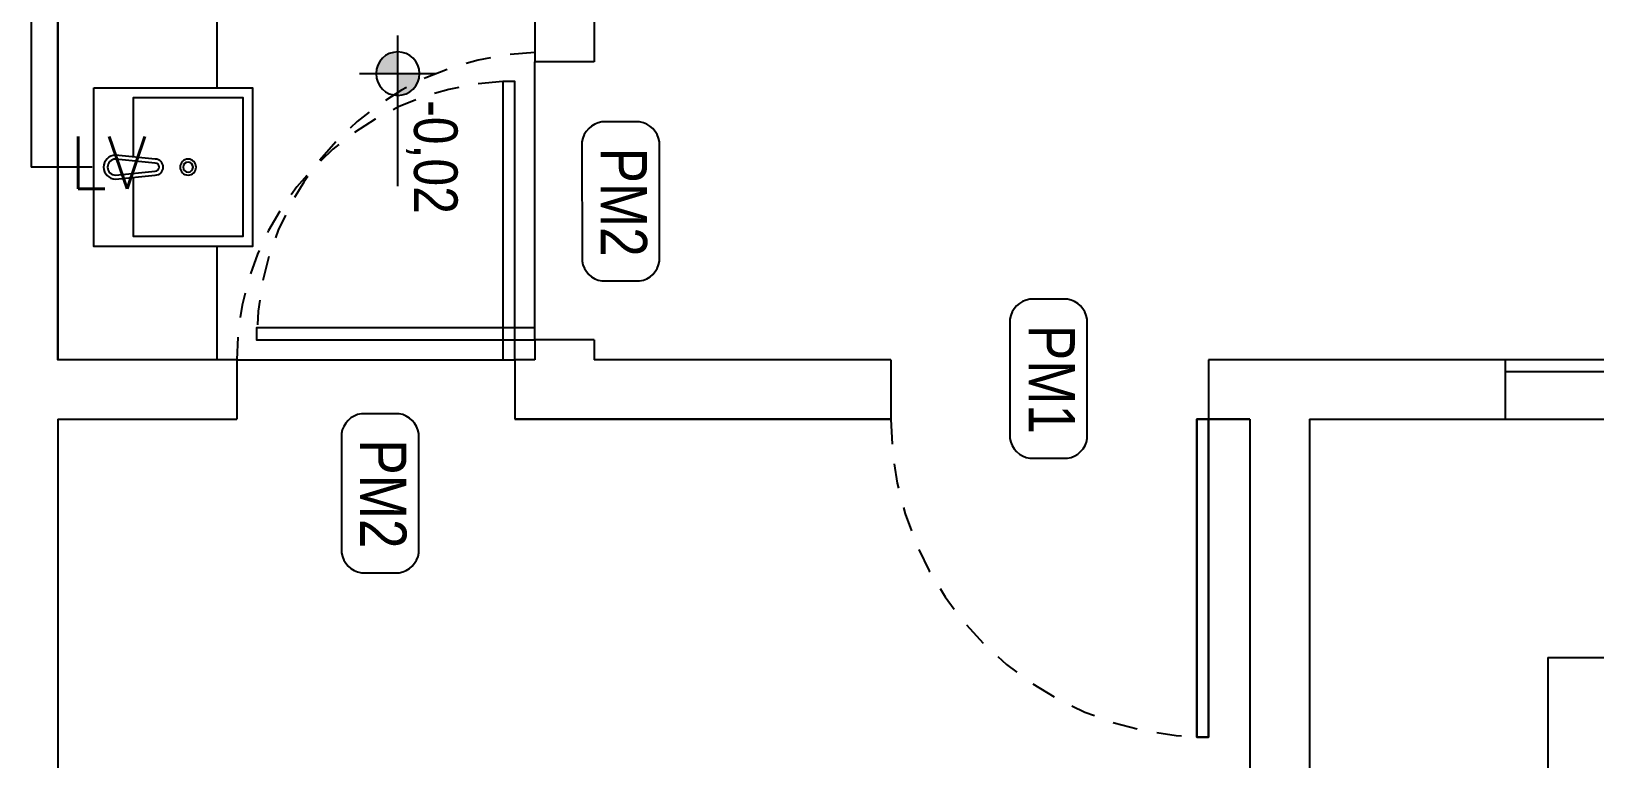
# Model space of a CAD drawing. Header units: millimetres. Extents: x 3923 to 4120, y 744 to 867.
# Drawn here: x 3928.32 to 3936.19, y 824.17 to 827.83 of the extents above; entities that cross this region are included whole.
import ezdxf
from ezdxf.enums import TextEntityAlignment as Align

# ---------------------------------------------------------------- set-up
doc = ezdxf.new("R2010")
doc.units = ezdxf.units.MM
doc.linetypes.add('HIDDEN2', pattern=[0.1875, 0.125, -0.0625])
for name, color, linetype in [('-HIDRO', 8, 'Continuous'), ('AF', 5, 'Continuous'), ('DIVERSOS', 1, 'Continuous'), ('MOB', 251, 'Continuous'), ('Prumadas_T', 2, 'Continuous')]:
    doc.layers.add(name, color=color, linetype=linetype)
doc.styles.add('F2', font='ARIALN.TTF')
doc.styles.add('ROMANS', font='romans__.ttf', dxfattribs={"height": 0.1})

# ---------------------------------------------------------------- blocks, each defined once
blk = doc.blocks.new('CUBA QUADRADA-flat-4-flat-1')
at = {"layer": 'MOB'}
blk.add_lwpolyline([(0, -0.2), (0.4, -0.2), (0.4, 0.2), (0, 0.2)], close=True, dxfattribs=at)
blk.add_lwpolyline([(0.1, -0.0255), (0.1, -0.175), (0.375, -0.175), (0.375, 0.175), (0.1, 0.175), (0.1, 0.0255)], dxfattribs=at)
for points in [[(0.155, -0.02), (0.055, -0.03, -1), (0.055, 0.03), (0.155, 0.02, -1)], [(0.155, -0.01), (0.055, -0.02, -1), (0.055, 0.02), (0.155, 0.01, -1)]]:
    blk.add_lwpolyline(points, format="xyb", close=True, dxfattribs=at)
for radius in [0.02, 0.0125]:
    blk.add_circle((0.2375, 0), radius, dxfattribs=at)
blk = doc.blocks.new('NIVEL')
at = {"layer": 'DIVERSOS'}
h = blk.add_hatch(color=7, dxfattribs=at)
h.paths.add_polyline_path([(0, 0.1375, 0.414214), (-0.1375, 0), (0, 0)])
h.paths.add_polyline_path([(0, 0), (0, -0.1375, 0.414214), (0.1375, 0)])
at = {"layer": 'DIVERSOS', "color": 7}
for p, q in [((0, 0.2417), (0, -0.2417)), ((0.7095, 0), (-0.2418, 0))]:
    blk.add_line(p, q, dxfattribs=at)
blk.add_circle((0, 0), 0.1375, dxfattribs=at)

msp = doc.modelspace()

# ---------------------------------------------------------------- linework, layer by layer
at = {"layer": '-HIDRO', "linetype": 'Continuous'}
for p, q in [((3931.159, 831.4778), (3931.159, 827.6778)), ((3928.459, 831.1778), (3928.459, 826.1778)), ((3930.859, 831.1778), (3930.859, 827.6778)), ((3931.159, 827.6778), (3930.859, 827.6778)), ((3931.159, 827.6778), (3930.859, 827.6778)), ((3930.859, 826.2778), (3930.859, 827.6778)), ((3930.859, 826.2778), (3930.859, 826.1778)), ((3931.159, 826.2778), (3930.859, 826.2778)), ((3931.159, 826.2778), (3931.159, 826.1778)), ((3929.359, 826.1778), (3928.459, 826.1778)), ((3929.359, 826.1778), (3929.359, 825.8778)), ((3929.359, 826.1778), (3930.759, 826.1778)), ((3930.859, 826.1778), (3930.759, 826.1778)), ((3930.859, 826.1778), (3930.759, 826.1778)), ((3930.759, 826.1778), (3930.759, 825.8778)), ((3932.6515, 826.1778), (3931.159, 826.1778)), ((3932.6515, 826.1778), (3931.159, 826.1778)), ((3932.6515, 826.1778), (3932.6515, 825.8778)), ((3935.7443, 826.1778), (3934.2515, 826.1778)), ((3934.759, 826.1778), (3934.2515, 826.1778)), ((3934.2515, 826.1778), (3934.2515, 825.8778)), ((3935.7443, 826.1778), (3935.7443, 825.8778)), ((3928.459, 825.8778), (3929.359, 825.8778)), ((3928.459, 825.8778), (3928.459, 819.4778)), ((3930.759, 825.8778), (3932.6515, 825.8778)), ((3932.6515, 825.8778), (3930.759, 825.8778)), ((3934.2515, 825.8778), (3934.459, 825.8778)), ((3934.459, 825.8778), (3934.2515, 825.8778)), ((3934.459, 825.8778), (3934.459, 819.4778)), ((3934.759, 825.8778), (3935.7443, 825.8778)), ((3934.759, 825.8778), (3934.759, 819.1778)), ((3935.7443, 825.8778), (3938.1433, 825.8778)), ((3935.959, 824.6778), (3935.959, 817.9778)), ((3935.959, 824.6778), (3940.059, 824.6778))]:
    msp.add_line(p, q, dxfattribs=at)
at = {"layer": '-HIDRO'}
msp.add_lwpolyline([(3929.259, 826.7474), (3929.259, 826.1778), (3928.459, 826.1778), (3928.459, 828.1122), (3929.259, 828.1122), (3929.259, 827.5474)], dxfattribs=at)
for points in [[(3930.759, 826.1778), (3930.759, 827.5778), (3930.699, 827.5778), (3930.699, 826.1778)], [(3930.859, 826.2778), (3930.859, 826.3378), (3929.459, 826.3378), (3929.459, 826.2778)]]:
    msp.add_lwpolyline(points, close=True, dxfattribs=at)
at = {"layer": '-HIDRO', "linetype": 'Continuous'}
for points in [[(3931.3869, 826.5741, 0.331371), (3931.4869, 826.6741), (3931.4863, 827.2747, 0.332506), (3931.3869, 827.3747), (3931.1975, 827.3747, 0.330378), (3931.0969, 827.2747), (3931.0975, 826.6741, 0.331371), (3931.1975, 826.5741)], [(3933.5406, 825.6816, 0.331371), (3933.6406, 825.7816), (3933.6399, 826.3821, 0.332506), (3933.5406, 826.4821), (3933.3512, 826.4821, 0.330378), (3933.2506, 826.3822), (3933.2512, 825.7816, 0.331371), (3933.3512, 825.6816)], [(3930.1758, 825.105, 0.331371), (3930.2758, 825.205), (3930.2752, 825.8056, 0.332506), (3930.1758, 825.9056), (3929.9864, 825.9056, 0.330378), (3929.8858, 825.8056), (3929.8864, 825.205, 0.331371), (3929.9864, 825.105)]]:
    msp.add_lwpolyline(points, format="xyb", close=True, dxfattribs=at)
for points in [[(3935.7443, 826.1778), (3935.7443, 826.1178), (3936.5443, 826.1178), (3936.5443, 826.1778)], [(3934.1915, 825.8778), (3934.1915, 824.2778), (3934.2515, 824.2778), (3934.2515, 825.8778)], [(3934.2515, 825.8778), (3934.2515, 824.2778), (3934.1915, 824.2778), (3934.1915, 825.8778)]]:
    msp.add_lwpolyline(points, close=True, dxfattribs=at)
at = {"layer": '-HIDRO', "linetype": 'HIDDEN2'}
for centre, radius, start, end in [((3930.906, 826.2778), 1.4469, 91.85774, 180), ((3930.7604, 826.1778), 1.4013, 92.5089, 180), ((3934.2515, 825.8778), 1.6, 180, 270)]:
    msp.add_arc(centre, radius, start, end, dxfattribs=at)
at = {"layer": 'AF'}
for p in [(3928.3246, 830.8134), (3928.6305, 827.1474)]:
    msp.add_line(p, (3928.3246, 827.1474), dxfattribs=at)

# ---------------------------------------------------------------- block references
at = {"layer": '-HIDRO', "linetype": 'Continuous', "xscale": -0.7971733240954236, "yscale": 0.7971733240954236, "zscale": 0.7971733240954236, "rotation": 90}
msp.add_blockref('NIVEL', (3930.1697, 827.6179), dxfattribs=at)
at = {"layer": '-HIDRO', "xscale": -2, "yscale": 2, "zscale": 2, "rotation": 180}
msp.add_blockref('CUBA QUADRADA-flat-4-flat-1', (3928.639, 827.1474), dxfattribs=at)

# ---------------------------------------------------------------- texts
at = {"layer": '-HIDRO', "linetype": 'Continuous', "style": 'F2'}
for s, height, p in [('-0,02', 0.21944, (3930.4705, 827.4847)), ('PM2', 0.23318, (3931.4243, 827.2457, 3.424)), ('PM1', 0.23318, (3933.578, 826.3532, 3.424)), ('PM2', 0.23318, (3930.2132, 825.7766, 3.424))]:
    msp.add_text(s, height=height, rotation=270, dxfattribs=at).set_placement(p, align=Align.TOP_LEFT)
at = {"layer": 'Prumadas_T', "style": 'ROMANS'}
msp.add_text('LV', height=0.26208, rotation=360, dxfattribs=at).set_placement((3928.515, 827.0388))

doc.saveas('drawing.dxf')
